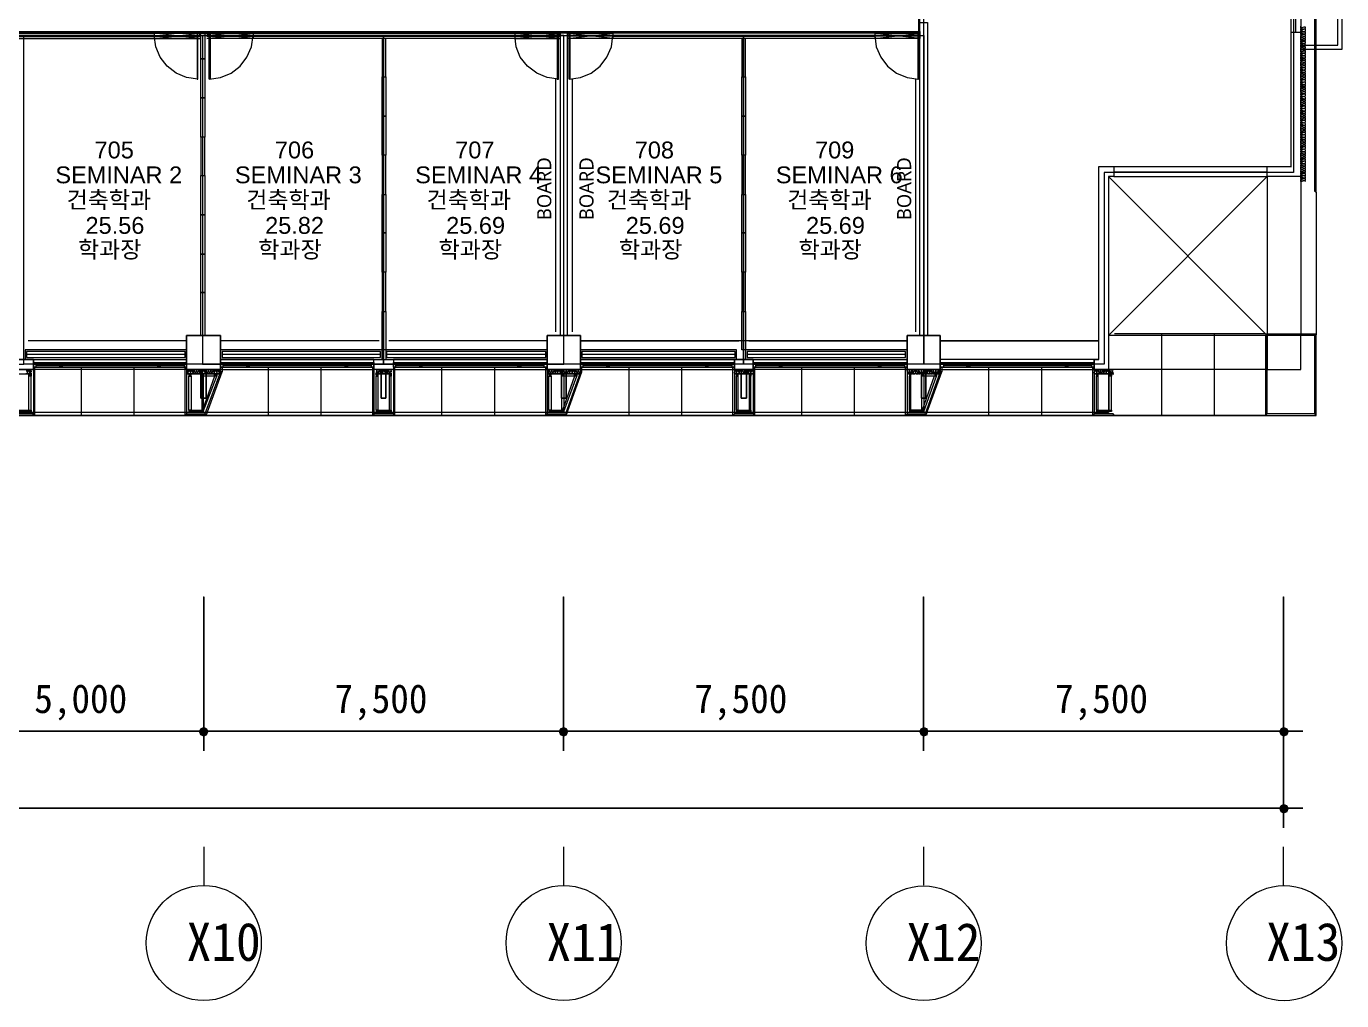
# Model space of a CAD drawing. Header units: millimetres. Extents: x -4033 to 126988, y -1911 to 106718.
# Drawn here: x 82998 to 110398, y 7214 to 27520 of the extents above; entities that cross this region are included whole.
import ezdxf

# ---------------------------------------------------------------- set-up
doc = ezdxf.new("R2010")
doc.units = ezdxf.units.MM
for name, color, linetype in [('PDF_문자', 7, 'Continuous'), ('PDF_솔리드 채우기', 7, 'Continuous'), ('PDF_형상', 7, 'Continuous')]:
    doc.layers.add(name, color=color, linetype=linetype)
doc.styles.add('PDF 돋움체', font='DotumChe.ttf')
doc.styles.add('PDF 맑은 고딕', font='malgun.ttf')
doc.styles.add('PDF 맑은고딕Semilight', font='arial.ttf')

msp = doc.modelspace()

# ---------------------------------------------------------------- linework, layer by layer
at = {"layer": 'PDF_솔리드 채우기', "transparency": 33554559}
for points in [[(86620, 12888), (86589, 12826), (86699, 12826)], [(86620, 12888), (86589, 12826), (86699, 12826)], [(86699, 12920), (86620, 12888), (86699, 12826)], [(86699, 12920), (86620, 12888), (86699, 12826)], [(86761, 12888), (86699, 12920), (86699, 12826)], [(86761, 12888), (86699, 12920), (86699, 12826)], [(86793, 12826), (86761, 12888), (86699, 12826)], [(86793, 12826), (86761, 12888), (86699, 12826)], [(94116, 12888), (94085, 12826), (94195, 12826)], [(94116, 12888), (94085, 12826), (94195, 12826)], [(94195, 12920), (94116, 12888), (94195, 12826)], [(94195, 12920), (94116, 12888), (94195, 12826)], [(94258, 12888), (94195, 12920), (94195, 12826)], [(94258, 12888), (94195, 12920), (94195, 12826)], [(94289, 12826), (94258, 12888), (94195, 12826)], [(94289, 12826), (94258, 12888), (94195, 12826)], [(101628, 12888), (101597, 12826), (101691, 12826)], [(101628, 12888), (101597, 12826), (101691, 12826)], [(101691, 12920), (101628, 12888), (101691, 12826)], [(101691, 12920), (101628, 12888), (101691, 12826)], [(101770, 12888), (101691, 12920), (101691, 12826)], [(101770, 12888), (101691, 12920), (101691, 12826)], [(101786, 12826), (101770, 12888), (101691, 12826)], [(101786, 12826), (101770, 12888), (101691, 12826)], [(109125, 12888), (109093, 12826), (109188, 12826)], [(109188, 12920), (109125, 12888), (109188, 12826)], [(109266, 12888), (109188, 12920), (109188, 12826)], [(109298, 12826), (109266, 12888), (109188, 12826)], [(86589, 12826), (86620, 12747), (86699, 12826)], [(86589, 12826), (86620, 12747), (86699, 12826)], [(86620, 12747), (86699, 12716), (86699, 12826)], [(86620, 12747), (86699, 12716), (86699, 12826)], [(86699, 12716), (86761, 12747), (86699, 12826)], [(86761, 12747), (86793, 12826), (86699, 12826)], [(86699, 12716), (86761, 12747), (86699, 12826)], [(86761, 12747), (86793, 12826), (86699, 12826)], [(94085, 12826), (94116, 12747), (94195, 12826)], [(94085, 12826), (94116, 12747), (94195, 12826)], [(94116, 12747), (94195, 12716), (94195, 12826)], [(94116, 12747), (94195, 12716), (94195, 12826)], [(94195, 12716), (94258, 12747), (94195, 12826)], [(94258, 12747), (94289, 12826), (94195, 12826)], [(94195, 12716), (94258, 12747), (94195, 12826)], [(94258, 12747), (94289, 12826), (94195, 12826)], [(101597, 12826), (101628, 12747), (101691, 12826)], [(101597, 12826), (101628, 12747), (101691, 12826)], [(101628, 12747), (101691, 12716), (101691, 12826)], [(101628, 12747), (101691, 12716), (101691, 12826)], [(101691, 12716), (101770, 12747), (101691, 12826)], [(101770, 12747), (101786, 12826), (101691, 12826)], [(101691, 12716), (101770, 12747), (101691, 12826)], [(101770, 12747), (101786, 12826), (101691, 12826)], [(109093, 12826), (109125, 12747), (109188, 12826)], [(109125, 12747), (109188, 12716), (109188, 12826)], [(109188, 12716), (109266, 12747), (109188, 12826)], [(109266, 12747), (109298, 12826), (109188, 12826)], [(109125, 11285), (109093, 11223), (109188, 11223)], [(109188, 11317), (109125, 11285), (109188, 11223)], [(109266, 11285), (109188, 11317), (109188, 11223)], [(109298, 11223), (109266, 11285), (109188, 11223)], [(109093, 11223), (109125, 11144), (109188, 11223)], [(109125, 11144), (109188, 11113), (109188, 11223)], [(109188, 11113), (109266, 11144), (109188, 11223)], [(109266, 11144), (109298, 11223), (109188, 11223)]]:
    msp.add_solid(points, dxfattribs=at)
at = {"layer": 'PDF_형상', "lineweight": 5}
for points in [[(82943, 38976), (86384, 38976), (90439, 38976), (94195, 38976), (97935, 38976), (101691, 38976), (105447, 38976), (109392, 38976), (109392, 29594), (109392, 24471), (105447, 24471), (105447, 20479), (101691, 20479), (97935, 20479), (94195, 20479), (90439, 20479), (86699, 20479), (82943, 20479)], [(82943, 27331), (86699, 27331), (90439, 27331), (94195, 27331), (97935, 27331), (101691, 27331), (101691, 29704), (97935, 29704), (94195, 29704), (90439, 29704), (86384, 29704), (84137, 29704), (84137, 30883), (82943, 30883)], [(109549, 30317), (110398, 30317), (110398, 27033), (109549, 27033)], [(109549, 27127), (110319, 27127), (110319, 30239), (109549, 30239)], [(101581, 29594), (101581, 27410), (101613, 27410), (101613, 29594), (84058, 29594), (84058, 29626), (101613, 29626)], [(109345, 27394), (109345, 28730), (109439, 28730), (109439, 27394)], [(109345, 24581), (109345, 27818), (109549, 27818), (109549, 24392), (109549, 21076), (108842, 21076), (108842, 20369), (105542, 20369), (105542, 19473), (105243, 19473), (22830, 19473), (22846, 19473)], [(81245, 27410), (81245, 27378), (67117, 27378), (67117, 27410), (81214, 27410), (81214, 27473), (82770, 27473), (82770, 27410), (101613, 27410), (101613, 27378), (82738, 27378), (82738, 27410)], [(101613, 21076), (101613, 27598), (101770, 27598), (101770, 21076)], [(109643, 24282), (109643, 24298), (109612, 24298), (109565, 24282), (109549, 24282), (109549, 24298), (109549, 24314), (109549, 24329), (109565, 24329), (109612, 24314), (109643, 24314), (109643, 24329), (109643, 24345), (109612, 24345), (109565, 24345), (109549, 24345), (109549, 24361), (109549, 24377), (109565, 24377), (109612, 24361), (109643, 24361), (109643, 24377), (109643, 24392), (109612, 24408), (109565, 24392), (109549, 24392), (109549, 24408), (109549, 24424), (109565, 24424), (109612, 24408), (109643, 24408), (109643, 24439), (109643, 24455), (109612, 24455), (109565, 24439), (109549, 24439), (109549, 24455), (109549, 24471), (109565, 24471), (109612, 24471), (109643, 24471), (109643, 24487), (109643, 24502), (109612, 24502), (109565, 24487), (109549, 24487), (109549, 24502), (109549, 24518), (109565, 24534), (109549, 24534), (109549, 24549), (109549, 24565), (109549, 24581), (109565, 24581), (109549, 24597), (109549, 24612), (109549, 24628), (109565, 24628), (109612, 24612), (109643, 24612), (109643, 24628), (109643, 24644), (109612, 24644), (109565, 24644), (109549, 24644), (109549, 24659), (109549, 24675), (109565, 24675), (109612, 24659), (109643, 24659), (109643, 24675), (109643, 24707), (109612, 24707), (109565, 24691), (109549, 24691), (109549, 24707), (109549, 24722), (109565, 24722), (109612, 24707), (109643, 24722), (109643, 24738), (109643, 24754), (109612, 24754), (109565, 24738), (109549, 24738), (109549, 24754), (109549, 24769), (109565, 24769), (109612, 24769), (109643, 24769), (109643, 24785), (109643, 24801), (109612, 24801), (109565, 24785), (109549, 24785), (109549, 24801), (109549, 24817), (109549, 24832), (109565, 24832), (109549, 24832), (109549, 24848), (109549, 24864), (109549, 24879), (109565, 24879), (109612, 24864), (109643, 24864), (109643, 24879), (109643, 24895), (109612, 24895), (109565, 24895), (109549, 24895), (109549, 24911), (109549, 24927), (109565, 24927), (109612, 24911), (109643, 24911), (109643, 24927), (109643, 24942), (109612, 24958), (109565, 24942), (109549, 24942), (109549, 24958), (109549, 24974), (109565, 24974), (109612, 24958), (109643, 24974), (109643, 24989), (109643, 25005), (109612, 25005), (109565, 24989), (109549, 24989), (109549, 25005), (109549, 25021), (109565, 25021), (109612, 25021), (109643, 25021), (109643, 25037), (109643, 25052), (109612, 25052), (109565, 25037), (109549, 25037), (109549, 25052), (109549, 25068), (109565, 25084), (109549, 25084), (109549, 25100), (109549, 25115), (109549, 25131), (109565, 25131), (109612, 25115), (109643, 25115), (109643, 25131), (109643, 25147), (109612, 25147), (109565, 25147), (109549, 25147), (109549, 25162), (109549, 25178), (109565, 25178), (109612, 25162), (109643, 25162), (109643, 25178), (109643, 25194), (109612, 25194), (109565, 25194), (109549, 25194), (109549, 25210), (109549, 25225), (109565, 25225), (109612, 25210), (109643, 25210), (109643, 25225), (109643, 25257), (109612, 25257), (109565, 25241), (109549, 25241), (109549, 25257), (109549, 25272), (109565, 25272), (109612, 25257), (109643, 25272), (109643, 25288), (109643, 25304), (109612, 25304), (109565, 25288), (109549, 25288), (109549, 25304), (109549, 25320), (109565, 25320), (109612, 25320), (109643, 25320), (109643, 25335), (109643, 25351), (109612, 25351), (109565, 25335), (109549, 25335), (109549, 25351), (109549, 25367), (109549, 25382), (109565, 25382), (109549, 25382), (109549, 25398), (109549, 25414), (109549, 25430), (109565, 25430), (109612, 25414), (109643, 25414), (109643, 25430), (109643, 25445), (109612, 25445), (109565, 25445), (109549, 25445), (109549, 25461), (109549, 25477), (109565, 25477), (109612, 25461), (109643, 25461), (109643, 25477), (109643, 25492), (109612, 25508), (109565, 25492), (109549, 25492), (109549, 25508), (109549, 25524), (109565, 25524), (109612, 25508), (109643, 25524), (109643, 25540), (109643, 25555), (109612, 25555), (109565, 25540), (109549, 25540), (109549, 25555), (109549, 25571), (109565, 25571), (109612, 25571), (109643, 25571), (109643, 25587), (109643, 25602), (109612, 25602), (109565, 25587), (109549, 25587), (109549, 25602), (109549, 25618), (109565, 25634), (109549, 25634), (109549, 25650), (109549, 25665), (109549, 25681), (109565, 25681), (109612, 25665), (109643, 25665), (109643, 25681), (109643, 25697), (109612, 25697), (109565, 25697), (109549, 25697), (109549, 25712), (109549, 25728), (109565, 25728), (109612, 25712), (109643, 25712), (109643, 25728), (109643, 25744), (109612, 25744), (109565, 25744), (109549, 25744), (109549, 25760), (109549, 25775), (109565, 25775), (109612, 25760), (109643, 25760), (109643, 25775), (109643, 25807), (109612, 25807), (109565, 25791), (109549, 25791), (109549, 25807), (109549, 25822), (109565, 25822), (109612, 25807), (109643, 25822), (109643, 25838), (109643, 25854), (109612, 25854), (109565, 25838), (109549, 25838), (109549, 25854), (109549, 25870), (109565, 25870), (109612, 25870), (109643, 25870), (109643, 25885), (109643, 25901), (109612, 25901), (109565, 25885), (109549, 25885), (109549, 25901), (109549, 25917), (109549, 25932), (109565, 25932), (109549, 25932), (109549, 25948), (109549, 25964), (109549, 25980), (109565, 25980), (109612, 25964), (109643, 25964), (109643, 25980), (109643, 25995), (109612, 25995), (109565, 25995), (109549, 25995), (109549, 26011), (109549, 26027), (109565, 26027), (109612, 26011), (109643, 26011), (109643, 26027), (109643, 26042), (109612, 26058), (109565, 26042), (109549, 26042), (109549, 26058), (109549, 26074), (109565, 26074), (109612, 26058), (109643, 26074), (109643, 26090), (109643, 26105), (109612, 26105), (109565, 26090), (109549, 26090), (109549, 26105), (109549, 26121), (109565, 26121), (109612, 26121), (109643, 26121), (109643, 26137), (109643, 26152), (109612, 26152), (109565, 26137), (109549, 26137), (109549, 26152), (109549, 26168), (109549, 26184), (109565, 26184), (109549, 26184), (109549, 26200), (109549, 26215), (109549, 26231), (109565, 26231), (109612, 26215), (109643, 26215), (109643, 26231), (109643, 26247), (109612, 26247), (109565, 26247), (109549, 26247), (109549, 26262), (109549, 26278), (109565, 26278), (109612, 26262), (109643, 26262), (109643, 26278), (109643, 26294), (109612, 26294), (109565, 26294), (109549, 26294), (109549, 26310), (109549, 26325), (109565, 26325), (109612, 26310), (109643, 26310), (109643, 26325), (109643, 26357), (109612, 26357), (109565, 26341), (109549, 26341), (109549, 26357), (109549, 26372), (109565, 26372), (109612, 26357), (109643, 26372), (109643, 26388), (109643, 26404), (109612, 26404), (109565, 26388), (109549, 26388), (109549, 26404), (109549, 26420), (109565, 26420), (109612, 26420), (109643, 26420), (109643, 26435), (109643, 26451), (109612, 26451), (109565, 26435), (109549, 26435), (109549, 26451), (109549, 26467), (109549, 26482), (109565, 26482), (109549, 26482), (109549, 26498), (109549, 26514), (109549, 26530), (109565, 26530), (109612, 26514), (109643, 26514), (109643, 26530), (109643, 26545), (109612, 26545), (109565, 26545), (109549, 26545), (109549, 26561), (109549, 26577), (109565, 26577), (109612, 26561), (109643, 26561), (109643, 26577), (109643, 26592), (109612, 26608), (109565, 26592), (109549, 26592), (109549, 26608), (109549, 26624), (109565, 26624), (109612, 26608), (109643, 26624), (109643, 26640), (109643, 26655), (109612, 26655), (109565, 26640), (109549, 26640), (109549, 26655), (109549, 26671), (109565, 26671), (109612, 26671), (109643, 26671), (109643, 26687), (109643, 26702), (109612, 26702), (109565, 26687), (109549, 26687), (109549, 26702), (109549, 26718), (109549, 26734), (109565, 26734), (109549, 26734), (109549, 26750), (109549, 26765), (109549, 26781), (109565, 26781), (109612, 26765), (109643, 26765), (109643, 26781), (109643, 26797), (109612, 26797), (109565, 26797), (109549, 26797), (109549, 26813), (109549, 26828), (109565, 26828), (109612, 26813), (109643, 26813), (109643, 26828), (109643, 26844), (109612, 26844), (109565, 26844), (109549, 26844), (109549, 26860), (109549, 26875), (109565, 26875), (109612, 26860), (109643, 26860), (109643, 26875), (109643, 26907), (109612, 26907), (109565, 26891), (109549, 26891), (109549, 26907), (109549, 26923), (109565, 26923), (109612, 26907), (109643, 26923), (109643, 26938), (109643, 26954), (109612, 26954), (109565, 26938), (109549, 26938), (109549, 26954), (109549, 26970), (109565, 26970), (109612, 26970), (109643, 26970), (109643, 26985), (109643, 27001), (109612, 27001), (109565, 26985), (109549, 26985), (109549, 27001), (109549, 27017), (109549, 27033), (109565, 27033), (109549, 27033), (109549, 27048), (109549, 27064), (109549, 27080), (109565, 27080), (109612, 27064), (109643, 27064), (109643, 27080), (109643, 27095), (109612, 27095), (109565, 27095), (109549, 27095), (109549, 27111), (109549, 27127), (109565, 27127), (109612, 27111), (109643, 27111), (109643, 27127), (109643, 27143), (109612, 27158), (109565, 27143), (109549, 27143), (109549, 27158), (109549, 27174), (109565, 27174), (109612, 27158), (109643, 27174), (109643, 27190), (109643, 27205), (109612, 27205), (109565, 27190), (109549, 27190), (109549, 27205), (109549, 27221), (109565, 27221), (109612, 27221), (109643, 27221), (109643, 27237), (109643, 27253), (109612, 27253), (109565, 27237), (109549, 27237), (109549, 27253), (109549, 27268), (109549, 27284), (109565, 27284), (109549, 27284), (109549, 27300), (109549, 27315), (109549, 27331), (109565, 27331), (109612, 27315), (109643, 27315), (109643, 27331), (109643, 27347), (109612, 27347), (109565, 27347), (109549, 27347), (109549, 27363), (109549, 27378), (109565, 27378), (109612, 27363), (109643, 27363), (109643, 27378), (109643, 27394), (109612, 27394), (109565, 27394), (109549, 27394), (109549, 27410), (109549, 27425), (109565, 27425), (109612, 27410), (109643, 27410), (109643, 27425), (109643, 27457), (109612, 27457), (109565, 27441), (109549, 27441), (109549, 27457), (109549, 27473), (109565, 27473), (109612, 27457), (109643, 27473), (109643, 27488), (109643, 27504), (109612, 27504), (109565, 27488), (109549, 27488), (109549, 27504), (109549, 27520)], [(85661, 27331), (82738, 27331)], [(82738, 27315), (85661, 27315), (86620, 27315)], [(82770, 27378), (86620, 27378), (86761, 27378), (94022, 27378)], [(86573, 26420), (86337, 26451), (86117, 26545), (85929, 26687), (85787, 26875), (85693, 27095), (85661, 27331), (86620, 27331), (86604, 27363), (86573, 27378)], [(86809, 27378), (86777, 27363), (86761, 27331)], [(86809, 26420), (87044, 26451), (87264, 26545), (87453, 26687), (87594, 26875), (87689, 27095), (87720, 27331), (86761, 27331), (86761, 27315), (87720, 27315)], [(94116, 27268), (86761, 27268)], [(94085, 26420), (93849, 26451), (93629, 26545), (93441, 26687), (93283, 26875), (93205, 27095), (93173, 27331), (94116, 27331), (94101, 27363), (94085, 27378)], [(93173, 27315), (94116, 27315)], [(94274, 21076), (94274, 27378), (94116, 27378), (94116, 21076)], [(97762, 27378), (94274, 27378)], [(94305, 26420), (94541, 26451), (94761, 26545), (94949, 26687), (95091, 26875), (95185, 27095), (95216, 27331), (94274, 27331), (94274, 27363), (94305, 27378)], [(95216, 27315), (94274, 27315)], [(101613, 27268), (94274, 27268)], [(101613, 27378), (98014, 27378)], [(100670, 27378), (100670, 27268)], [(101581, 27378), (101613, 27363), (101613, 27331), (100670, 27331), (100701, 27095), (100796, 26875), (100937, 26687), (101126, 26545), (101346, 26451), (101581, 26420)], [(101613, 27315), (100670, 27315)], [(94022, 26420), (94022, 21155)], [(94368, 26420), (94368, 21155)], [(101518, 26420), (101518, 21155)], [(105337, 20573), (105243, 20573), (102037, 20573), (102037, 20369), (105243, 20369), (105243, 20573), (105337, 20573), (105337, 24597), (105652, 24597), (105652, 24392), (105542, 24392), (108842, 21076)], [(105542, 24392), (105542, 20369), (105243, 20369), (105542, 20369), (105526, 20369), (105526, 20338), (105542, 20306), (105542, 20291), (105526, 20275), (105510, 20275), (105495, 20291), (105495, 20306), (105510, 20338), (105510, 20369), (105495, 20369), (105479, 20369), (105479, 20338), (105495, 20306), (105495, 20291), (105479, 20275), (105463, 20275), (105447, 20291), (105447, 20306), (105463, 20338), (105463, 20369), (105447, 20369), (105432, 20369), (105432, 20338), (105432, 20306), (105432, 20291), (105432, 20275), (105416, 20275), (105400, 20291), (105400, 20306), (105416, 20338), (105416, 20369), (105400, 20369), (105385, 20369), (105369, 20338), (105353, 20369), (105337, 20369), (105322, 20369), (105322, 20338), (105337, 20306), (105337, 20291), (105322, 20275), (105306, 20275), (105306, 20291), (105306, 20306), (105306, 20338), (105306, 20369), (105290, 20369), (105275, 20369), (105275, 20338), (105290, 20306), (105290, 20291), (105275, 20275), (105259, 20275), (105243, 20291), (105243, 20306), (105259, 20338), (105259, 20369), (105243, 20369), (105243, 20573), (105243, 20369), (105542, 20369), (105557, 20369), (105557, 20338), (105557, 20306), (105557, 20291), (105557, 20275), (105573, 20275), (105589, 20291), (105589, 20306), (105573, 20338), (105573, 20369), (105589, 20369), (105605, 20369), (105620, 20338), (105620, 20369), (105652, 20369)], [(105652, 24392), (108842, 24392), (108842, 21076), (105542, 21076), (108842, 24392)], [(105652, 24597), (108842, 24597)], [(105652, 24487), (108842, 24487)], [(109863, 24062), (109863, 21092)], [(108811, 21108), (105667, 21108)], [(106642, 21108), (106642, 19410)], [(107742, 21108), (107742, 19410)], [(86337, 20966), (83037, 20966)], [(90345, 20966), (87044, 20966)], [(93849, 20966), (90549, 20966)], [(98045, 20966), (101346, 20966), (94541, 20966), (97841, 20966)], [(108842, 20369), (109549, 20369), (109549, 21076)], [(86306, 20683), (83005, 20683)], [(90376, 20683), (87076, 20683)], [(90266, 20573), (90659, 20573)], [(93818, 20683), (90502, 20683)], [(97762, 20683), (94572, 20683)], [(101314, 20683), (98014, 20683)], [(82770, 20275), (83115, 20275), (83100, 20275), (83084, 20275), (83084, 20291), (83084, 20306), (83084, 20338), (83084, 20369), (83068, 20369), (83053, 20369), (83053, 20338), (83068, 20306), (83068, 20291), (83053, 20275), (83037, 20275), (83021, 20291), (83021, 20306), (83037, 20338), (83037, 20369), (83021, 20369), (83005, 20369), (83005, 20338), (83021, 20306), (83021, 20291), (83005, 20275), (82990, 20275)], [(83115, 20306), (83100, 20338), (83100, 20369), (83115, 20369)], [(83147, 20511), (86337, 20511)], [(83147, 20479), (86337, 20479)], [(83147, 20416), (86337, 20416)], [(83194, 20495), (86290, 20495)], [(83194, 20448), (86290, 20448)], [(84137, 20416), (84137, 19410)], [(85237, 20416), (85237, 19410)], [(87044, 20511), (90235, 20511)], [(87044, 20479), (90235, 20479)], [(87044, 20416), (90235, 20416)], [(87076, 20322), (87044, 20322)], [(87091, 20495), (90187, 20495)], [(87091, 20448), (90187, 20448)], [(88034, 20416), (88034, 19410)], [(89135, 20416), (89135, 19410)], [(90266, 20275), (90612, 20275), (90596, 20275), (90580, 20275), (90580, 20291), (90580, 20306), (90596, 20338), (90596, 20369), (90565, 20369), (90549, 20369), (90549, 20338), (90565, 20306), (90565, 20291), (90549, 20275), (90533, 20275), (90533, 20291), (90533, 20306), (90533, 20338), (90533, 20369), (90517, 20369), (90502, 20369), (90502, 20338), (90517, 20306), (90517, 20291), (90502, 20275), (90486, 20275), (90486, 20291), (90486, 20306), (90486, 20338), (90486, 20369), (90470, 20369), (90455, 20369), (90455, 20338), (90470, 20306), (90470, 20291), (90455, 20275), (90439, 20275), (90423, 20291), (90423, 20306), (90439, 20338), (90439, 20369), (90423, 20369), (90407, 20369), (90407, 20338), (90423, 20306), (90407, 20291), (90407, 20275), (90392, 20275), (90376, 20291), (90376, 20306), (90392, 20338), (90392, 20369), (90376, 20369), (90360, 20369), (90360, 20338), (90360, 20306), (90360, 20291), (90360, 20275), (90345, 20275), (90329, 20291), (90329, 20306), (90345, 20338), (90345, 20369), (90329, 20369), (90313, 20369), (90297, 20338), (90282, 20369), (90266, 20369)], [(90612, 20306), (90596, 20338), (90612, 20369), (90628, 20369)], [(90643, 20511), (93849, 20511)], [(90643, 20479), (93849, 20479)], [(90643, 20416), (93849, 20416)], [(90690, 20495), (93786, 20495)], [(90690, 20448), (93786, 20448)], [(91649, 20416), (91649, 19410)], [(92749, 20416), (92749, 19410)], [(94541, 20511), (97747, 20511)], [(94541, 20479), (97747, 20479)], [(94541, 20416), (97747, 20416)], [(94572, 20322), (94572, 20416), (94541, 20416), (94541, 20322)], [(94588, 20495), (97700, 20495)], [(94588, 20448), (97700, 20448)], [(95547, 20416), (95547, 19410)], [(96647, 20416), (96647, 19410)], [(98140, 20369), (98124, 20369), (98124, 20338), (98140, 20306), (98140, 20291), (98124, 20275), (98108, 20275), (98092, 20291), (98092, 20306), (98108, 20338), (98108, 20369), (98092, 20369), (98077, 20369), (98077, 20338), (98092, 20306), (98092, 20291), (98077, 20275), (98061, 20275), (98045, 20291), (98045, 20306), (98061, 20338), (98061, 20369), (98045, 20369), (98030, 20369), (98030, 20338), (98030, 20306), (98030, 20291), (98030, 20275), (98014, 20275), (97998, 20291), (97998, 20306), (98014, 20338), (98014, 20369), (97998, 20369), (97982, 20369), (97967, 20338), (97967, 20369), (97935, 20369), (97920, 20369), (97920, 20338), (97935, 20306), (97935, 20291), (97920, 20275), (97904, 20275), (97904, 20291), (97904, 20306), (97904, 20338), (97904, 20369), (97888, 20369), (97872, 20369), (97872, 20338), (97888, 20306), (97888, 20291), (97872, 20275), (97857, 20275), (97857, 20291), (97857, 20306), (97857, 20338), (97857, 20369), (97841, 20369), (97825, 20369), (97825, 20338), (97841, 20306), (97841, 20291), (97825, 20275), (97810, 20275), (97794, 20291), (97794, 20306), (97810, 20338), (97810, 20369), (97794, 20369), (97778, 20369), (97778, 20338), (97794, 20306), (97794, 20291), (97778, 20275), (97762, 20275), (97747, 20291), (97747, 20306), (97762, 20338), (97762, 20369), (97747, 20369)], [(98140, 20511), (101346, 20511)], [(98140, 20479), (101346, 20479)], [(98140, 20416), (101346, 20416)], [(98187, 20495), (101298, 20495)], [(98187, 20448), (101298, 20448)], [(99145, 20416), (99145, 19410)], [(100245, 20416), (100245, 19410)], [(101943, 20275), (101691, 20275), (101707, 20275), (101707, 20306), (101707, 20338), (101707, 20353), (101707, 20369), (101723, 20369), (101738, 20353), (101738, 20338), (101723, 20306), (101723, 20275), (101738, 20275), (101754, 20275), (101770, 20306), (101770, 20275), (101786, 20275), (101817, 20275), (101817, 20306), (101833, 20275), (101848, 20275), (101864, 20275), (101864, 20306), (101848, 20338), (101848, 20353), (101864, 20369), (101880, 20369), (101880, 20353), (101880, 20338), (101880, 20306), (101880, 20275), (101896, 20275), (101911, 20275), (101911, 20306), (101896, 20338), (101896, 20353), (101911, 20369), (101927, 20369), (101943, 20353), (101943, 20338), (101927, 20306), (101927, 20275), (101943, 20275), (101959, 20275), (101959, 20306), (101943, 20338), (101943, 20353), (101959, 20369), (101974, 20369), (101990, 20353), (101990, 20338), (101974, 20306), (101974, 20275), (101990, 20275), (102006, 20275), (102006, 20306), (102006, 20338), (102006, 20353), (102006, 20369), (102021, 20369), (102037, 20353), (102037, 20338), (102021, 20306), (102021, 20275), (101346, 20275), (101361, 20275), (101361, 20306), (101346, 20338), (101346, 20353), (101361, 20369), (101377, 20369), (101393, 20353), (101393, 20338), (101377, 20306), (101377, 20275), (101393, 20275), (101408, 20275), (101408, 20306), (101393, 20338), (101393, 20353), (101408, 20369), (101424, 20369), (101440, 20353), (101440, 20338), (101424, 20306), (101424, 20275), (101440, 20275), (101456, 20275), (101456, 20306), (101456, 20338), (101456, 20353), (101456, 20369), (101471, 20369), (101487, 20353), (101487, 20338), (101471, 20306), (101471, 20275), (101487, 20275), (101503, 20275), (101518, 20306), (101534, 20275), (101550, 20275), (101566, 20275), (101566, 20306), (101550, 20338), (101550, 20353), (101566, 20369), (101581, 20369), (101581, 20353), (101581, 20338), (101581, 20306), (101581, 20275), (101597, 20275), (101613, 20275), (101613, 20306), (101597, 20338), (101597, 20353), (101613, 20369), (101628, 20369), (101644, 20353), (101644, 20338), (101628, 20306), (101628, 20275), (101644, 20275), (101644, 19520)], [(101943, 20228), (101691, 20228), (101644, 20275), (101660, 20275), (101660, 20306), (101644, 20338), (101644, 20353), (101660, 20369), (101676, 20369), (101691, 20353), (101691, 20338), (101676, 20306), (101676, 20275), (101691, 20275), (101691, 19520), (101691, 19489), (101959, 20228), (101927, 20275)], [(102037, 20511), (105243, 20511)], [(102037, 20479), (105243, 20479)], [(102037, 20416), (105243, 20416)], [(102069, 20322), (102037, 20322)], [(102100, 20495), (105196, 20495)], [(102100, 20448), (105196, 20448)], [(103043, 20416), (103043, 19410)], [(104143, 20416), (104143, 19410)], [(82785, 19489), (82833, 19520), (83053, 19520), (83053, 20228)], [(83100, 19520), (83100, 20228), (83053, 20275)], [(86384, 19520), (86384, 20228), (86431, 20275)], [(86431, 20228), (86431, 19520), (86651, 19520), (86683, 19489), (86966, 20228), (86919, 20275)], [(86934, 20228), (86683, 20228), (86651, 20275), (86651, 19520)], [(86919, 20228), (86667, 19520)], [(86934, 20275), (86683, 20275), (86683, 19520)], [(90282, 19520), (90282, 20228), (90329, 20275)], [(90282, 19489), (90329, 19520), (90329, 20228)], [(90329, 19520), (90565, 19520), (90565, 20228)], [(90596, 19520), (90596, 20228), (90565, 20275)], [(93881, 19520), (93881, 20228), (93928, 20275)], [(93928, 20228), (93928, 19520), (94148, 19520), (94195, 19489), (94462, 20228), (94415, 20275)], [(94431, 20228), (94195, 20228), (94148, 20275), (94148, 19520)], [(94415, 20228), (94164, 19520)], [(94431, 20275), (94195, 20275), (94195, 19520)], [(97747, 20275), (98140, 20275)], [(97794, 19520), (97794, 20228), (97825, 20275)], [(97794, 19489), (97825, 19520), (98061, 19520), (98061, 20228)], [(97825, 19520), (97825, 20228)], [(98092, 19520), (98092, 20228), (98061, 20275)], [(101393, 19520), (101393, 20228), (101424, 20275)], [(101691, 19520), (101644, 19520), (101644, 19489), (101691, 19489), (101644, 19520), (101424, 19520), (101424, 20228)], [(101911, 20228), (101660, 19520)], [(105243, 20275), (105652, 20275)], [(105290, 19520), (105290, 20228), (105322, 20275)], [(105290, 19489), (105322, 19520), (105322, 20228)], [(105322, 19520), (105557, 19520), (105557, 20228)], [(105605, 19520), (105605, 20228), (105557, 20275)], [(82833, 19489), (83053, 19489)], [(83100, 19489), (83053, 19520)], [(86384, 19489), (86431, 19520)], [(86651, 19489), (86431, 19489)], [(90329, 19489), (90565, 19489)], [(90596, 19489), (90565, 19520)], [(93881, 19489), (93928, 19520)], [(94148, 19489), (93928, 19489)], [(97825, 19489), (98061, 19489)], [(98092, 19489), (98061, 19520)], [(101393, 19489), (101424, 19520)], [(101644, 19489), (101424, 19489)], [(105322, 19489), (105557, 19489)], [(105605, 19489), (105557, 19520)], [(86699, 9620), (86699, 10421)], [(94195, 9620), (94195, 10421)], [(101691, 9620), (101691, 10421)], [(109188, 9620), (109188, 10421)]]:
    msp.add_lwpolyline(points, dxfattribs=at)
for points in [[(101691, 38976), (109392, 38976), (109392, 24471), (105447, 24471), (105447, 20479), (101691, 20479), (101691, 27331), (101691, 29704)], [(109863, 24062), (109863, 27850), (109832, 27818), (109832, 24094)], [(90439, 27331), (86667, 27331), (86667, 20479), (82943, 20479), (82943, 27331), (79186, 27331), (79186, 20479), (82943, 20479), (82943, 27331), (86667, 27331), (86667, 20479), (90439, 20479)], [(82738, 27268), (86620, 27268)], [(86620, 27378), (85661, 27378), (85661, 27268), (86620, 27268), (85661, 27378), (85661, 27268)], [(86557, 27378), (86557, 26420), (86573, 26420), (86573, 27378)], [(86573, 27331), (86557, 27331), (86557, 27315), (86573, 27315)], [(86714, 27378), (86714, 26844), (86636, 26844), (86636, 27378)], [(86761, 27378), (87720, 27378), (87720, 27268), (86761, 27268), (87720, 27378), (87720, 27268)], [(86824, 27378), (86824, 26420), (86809, 26420), (86809, 27378)], [(86824, 27331), (86809, 27331), (86809, 27315), (86824, 27315)], [(93173, 27331), (87720, 27331), (87720, 27315), (93173, 27315)], [(90486, 27268), (90407, 27268), (90407, 26467), (90486, 26467), (90486, 25650), (90407, 25650), (90407, 26467), (90486, 26467)], [(90439, 27331), (90439, 20479), (94195, 20479), (94195, 27331)], [(94116, 27378), (93173, 27378), (93173, 27268), (94116, 27268), (93173, 27378), (93173, 27268)], [(94054, 27378), (94054, 26420), (94085, 26420), (94085, 27378)], [(94069, 27331), (94054, 27331), (94069, 27315)], [(97935, 20479), (94195, 20479), (94195, 27331), (97935, 27331)], [(94274, 27378), (95216, 27378), (95216, 27268), (94274, 27268), (95216, 27378), (95216, 27268)], [(94321, 27378), (94321, 26420), (94305, 26420), (94305, 27378)], [(94321, 27331), (94305, 27331), (94305, 27315), (94321, 27315)], [(100670, 27331), (95216, 27331), (95216, 27315), (100670, 27315)], [(97982, 27268), (97904, 27268), (97904, 26467), (97982, 26467), (97982, 25650), (97904, 25650), (97904, 26467), (97982, 26467)], [(101691, 27331), (101691, 20479), (97935, 20479), (97935, 27331)], [(100670, 27378), (101613, 27378), (101613, 27268), (100670, 27268), (101613, 27378), (101613, 27268)], [(101566, 27378), (101566, 26420), (101581, 26420), (101581, 27378)], [(101581, 27331), (101566, 27331), (101566, 27315), (101581, 27315)], [(108842, 24392), (108842, 24597), (109345, 24597), (109345, 27394), (109549, 27394), (109549, 24392)], [(109565, 27284), (109612, 27268), (109643, 27268), (109643, 27284), (109643, 27300), (109612, 27300)], [(109565, 27033), (109612, 27017), (109643, 27017), (109643, 27033), (109643, 27048), (109612, 27048)], [(86714, 26844), (86714, 26027), (86636, 26027), (86636, 26844)], [(86714, 26844), (86714, 26027), (86636, 26027), (86636, 26844)], [(109565, 26734), (109612, 26718), (109643, 26718), (109643, 26734), (109643, 26750), (109612, 26750)], [(90486, 26467), (90486, 25650), (90407, 25650), (90407, 26467)], [(97982, 26467), (97982, 25650), (97904, 25650), (97904, 26467)], [(109565, 26482), (109612, 26467), (109643, 26467), (109643, 26482), (109643, 26498), (109612, 26498)], [(109565, 26184), (109612, 26168), (109643, 26168), (109643, 26184), (109643, 26200), (109612, 26200)], [(86714, 26027), (86714, 25210), (86636, 25210), (86636, 26027)], [(109565, 25932), (109612, 25917), (109643, 25917), (109643, 25932), (109643, 25948), (109612, 25948)], [(90486, 25650), (90486, 24832), (90407, 24832), (90407, 25650)], [(97982, 25650), (97982, 24832), (97904, 24832), (97904, 25650)], [(109565, 25634), (109612, 25618), (109643, 25618), (109643, 25634), (109643, 25650), (109612, 25650)], [(86714, 25210), (86636, 25210), (86636, 24408), (86714, 24408), (86714, 23591), (86636, 23591), (86636, 24408), (86714, 24408)], [(109565, 25382), (109612, 25367), (109643, 25367), (109643, 25382), (109643, 25398), (109612, 25398)], [(109565, 25084), (109612, 25068), (109643, 25068), (109643, 25084), (109643, 25100), (109612, 25100)], [(90486, 24832), (90407, 24832), (90407, 24015), (90486, 24015), (90486, 23214), (90407, 23214), (90407, 24015), (90486, 24015)], [(97982, 24832), (97904, 24832), (97904, 24015), (97982, 24015), (97982, 23214), (97904, 23214), (97904, 24015), (97982, 24015)], [(109565, 24832), (109612, 24817), (109643, 24817), (109643, 24832), (109643, 24848), (109612, 24848)], [(109565, 24581), (109612, 24565), (109643, 24565), (109643, 24581), (109643, 24597), (109612, 24597)], [(109565, 24534), (109612, 24518), (109643, 24518), (109643, 24534), (109643, 24549), (109612, 24549)], [(86714, 23591), (86714, 22774), (86636, 22774), (86636, 23591)], [(90486, 23214), (90486, 22396), (90407, 22396), (90407, 23214)], [(97982, 23214), (97982, 22396), (97904, 22396), (97904, 23214)], [(86714, 22774), (86714, 21972), (86636, 21972), (86636, 22774)], [(90486, 22396), (90407, 22396), (90407, 21579), (90486, 21579), (90486, 20778), (90407, 20778), (90407, 21579), (90486, 21579)], [(97982, 22396), (97904, 22396), (97904, 21579), (97982, 21579), (97982, 20778), (97904, 20778), (97904, 21579), (97982, 21579)], [(86636, 21076), (86636, 21972), (86714, 21972), (86714, 21076)], [(108842, 21076), (108811, 21108), (109863, 21108), (109832, 21076)], [(87044, 20369), (87044, 21076), (86337, 21076), (86337, 20369)], [(87044, 21076), (86337, 21076), (86337, 20369), (87044, 20369)], [(86337, 20369), (86337, 21076), (87044, 21076), (87044, 20369)], [(94541, 20369), (94541, 21076), (93849, 21076), (93849, 20369)], [(94541, 21076), (93849, 21076), (93849, 20369), (94541, 20369)], [(93849, 20369), (93849, 21076), (94541, 21076), (94541, 20369)], [(102037, 20369), (102037, 21076), (101346, 21076), (101346, 20369)], [(101346, 20369), (101346, 21076), (102037, 21076), (102037, 20369)], [(102037, 20966), (105337, 20966)], [(108842, 21061), (108811, 21092), (108811, 19410), (108842, 19442)], [(109549, 20369), (109549, 21076), (108842, 21076), (108842, 20369)], [(109549, 20369), (109549, 21076), (108842, 21076), (108842, 20369)], [(109863, 21092), (109832, 21061), (109832, 19442), (109863, 19410)], [(83147, 20573), (86337, 20573), (86337, 20369), (83147, 20369), (83147, 20573), (83147, 20369), (82738, 20369), (82738, 20573), (79548, 20573), (79548, 20369), (82738, 20369), (82738, 20573)], [(82738, 20573), (82738, 20369), (83147, 20369), (83147, 20573)], [(86337, 20778), (82974, 20778), (82974, 20573), (86337, 20573)], [(86306, 20746), (83005, 20746), (83005, 20621), (86306, 20621)], [(90407, 20778), (87044, 20778), (87044, 20573), (90407, 20573)], [(90235, 20573), (90643, 20573), (90643, 20369), (90235, 20369), (90235, 20573), (87044, 20573), (87044, 20369), (90235, 20369)], [(90376, 20746), (87076, 20746), (87076, 20621), (90376, 20621)], [(90235, 20573), (90643, 20573), (90643, 20369), (90235, 20369)], [(93849, 20778), (90486, 20778), (90486, 20573), (93849, 20573)], [(93818, 20746), (90502, 20746), (90502, 20621), (93818, 20621)], [(93849, 20369), (93849, 20573), (90643, 20573), (90643, 20369)], [(97794, 20778), (94541, 20778), (94541, 20573), (97794, 20573)], [(98140, 20573), (101346, 20573), (101346, 20369), (98140, 20369), (98140, 20573), (98140, 20369), (97747, 20369), (97747, 20573), (94541, 20573), (94541, 20369), (97747, 20369), (97747, 20573)], [(97762, 20746), (94572, 20746), (94572, 20621), (97762, 20621)], [(98140, 20573), (97747, 20573), (97747, 20369), (98140, 20369)], [(101346, 20778), (97982, 20778), (97982, 20573), (101346, 20573)], [(101314, 20746), (98014, 20746), (98014, 20621), (101314, 20621)], [(83147, 20511), (83194, 20511), (83194, 20416), (83147, 20416)], [(83147, 19442), (83178, 19410), (83178, 20416), (83147, 20416)], [(83697, 20511), (83744, 20511), (83744, 20416), (83697, 20416)], [(85740, 20511), (85787, 20511), (85787, 20416), (85740, 20416)], [(86290, 20511), (86337, 20511), (86337, 20416), (86290, 20416)], [(86337, 20416), (86337, 19442), (86306, 19410), (86306, 20416)], [(86353, 20306), (86353, 20275), (86337, 20275), (87029, 20275), (87029, 20306), (87029, 20338), (87029, 20353), (87029, 20369), (87013, 20369), (86997, 20353), (86997, 20338), (87013, 20306), (87013, 20275), (86997, 20275), (86981, 20275), (86966, 20306), (86966, 20275), (86934, 20275), (86919, 20275), (86919, 20306), (86934, 20338), (86934, 20353), (86919, 20369), (86903, 20369), (86903, 20353), (86903, 20338), (86903, 20306), (86903, 20275), (86887, 20275), (86871, 20275), (86871, 20306), (86887, 20338), (86887, 20353), (86871, 20369), (86856, 20369), (86856, 20353), (86840, 20338), (86856, 20306), (86856, 20275), (86840, 20275), (86824, 20275), (86824, 20306), (86840, 20338), (86840, 20353), (86824, 20369), (86809, 20369), (86793, 20353), (86793, 20338), (86809, 20306), (86809, 20275), (86793, 20275), (86777, 20275), (86777, 20306), (86793, 20338), (86777, 20353), (86777, 20369), (86761, 20369), (86746, 20353), (86746, 20338), (86761, 20306), (86761, 20275), (86746, 20275), (86730, 20275), (86730, 20306), (86730, 20338), (86730, 20353), (86730, 20369), (86714, 20369), (86699, 20353), (86699, 20338), (86714, 20306), (86714, 20275), (86699, 20275), (86667, 20275), (86667, 20306), (86651, 20275), (86636, 20275), (86620, 20275), (86620, 20306), (86636, 20338), (86636, 20353), (86620, 20369), (86604, 20369), (86604, 20353), (86604, 20338), (86604, 20306), (86604, 20275), (86589, 20275), (86573, 20275), (86573, 20306), (86589, 20338), (86589, 20353), (86573, 20369), (86557, 20369), (86541, 20353), (86541, 20338), (86557, 20306), (86557, 20275), (86541, 20275), (86526, 20275), (86526, 20306), (86541, 20338), (86541, 20353), (86526, 20369), (86510, 20369), (86494, 20353), (86494, 20338), (86510, 20306), (86510, 20275), (86494, 20275), (86479, 20275), (86479, 20306), (86479, 20338), (86479, 20353), (86479, 20369), (86463, 20369), (86447, 20353), (86447, 20338), (86463, 20306), (86463, 20275), (86447, 20275), (86431, 20275), (86416, 20306), (86416, 20275), (86384, 20275), (86369, 20275), (86369, 20306), (86384, 20338), (86384, 20353), (86369, 20369), (86353, 20369), (86353, 20353), (86353, 20338)], [(86416, 20306), (86431, 20338), (86431, 20353), (86431, 20369), (86416, 20369), (86400, 20353), (86400, 20338)], [(86636, 19772), (86636, 20369), (86636, 19772), (86746, 19772), (86746, 20369), (86746, 19772), (86746, 20369), (86746, 19772), (86636, 19772), (86636, 20369)], [(86667, 20306), (86683, 20338), (86683, 20353), (86667, 20369), (86651, 20369), (86651, 20353), (86651, 20338)], [(87076, 20322), (87044, 20322), (86714, 19442), (86746, 19410)], [(86966, 20306), (86981, 20338), (86981, 20353), (86981, 20369), (86966, 20369), (86950, 20353), (86950, 20338)], [(87044, 20511), (87091, 20511), (87091, 20416), (87044, 20416)], [(87044, 20322), (87044, 20416), (87076, 20416), (87076, 20322)], [(87594, 20511), (87642, 20511), (87642, 20416), (87594, 20416)], [(89637, 20511), (89685, 20511), (89685, 20416), (89637, 20416)], [(90187, 20511), (90235, 20511), (90235, 20416), (90187, 20416)], [(90235, 19442), (90219, 19410), (90219, 20416), (90235, 20416)], [(90297, 20338), (90282, 20306), (90282, 20291), (90282, 20275), (90297, 20275), (90313, 20291), (90313, 20306)], [(90486, 20369), (90486, 19772), (90392, 19772), (90392, 20369), (90392, 19772), (90486, 19772)], [(90643, 20511), (90690, 20511), (90690, 20416), (90643, 20416)], [(90643, 19442), (90675, 19410), (90675, 20416), (90643, 20416)], [(91193, 20511), (91240, 20511), (91240, 20416), (91193, 20416)], [(93236, 20511), (93299, 20511), (93299, 20416), (93236, 20416)], [(93786, 20511), (93849, 20511), (93849, 20416), (93786, 20416)], [(93849, 20416), (93849, 19442), (93818, 19410), (93818, 20416)], [(93865, 20306), (93865, 20275), (93849, 20275), (94525, 20275), (94525, 20306), (94541, 20338), (94541, 20353), (94525, 20369), (94509, 20369), (94494, 20353), (94494, 20338), (94509, 20306), (94509, 20275), (94494, 20275), (94478, 20275), (94478, 20306), (94494, 20338), (94494, 20353), (94478, 20369), (94462, 20369), (94446, 20353), (94446, 20338), (94462, 20306), (94462, 20275), (94446, 20275), (94431, 20275), (94431, 20306), (94431, 20338), (94431, 20353), (94431, 20369), (94415, 20369), (94399, 20353), (94399, 20338), (94415, 20306), (94415, 20275), (94399, 20275), (94384, 20275), (94368, 20306), (94352, 20275), (94336, 20275), (94321, 20275), (94321, 20306), (94336, 20338), (94336, 20353), (94321, 20369), (94305, 20369), (94305, 20353), (94305, 20338), (94305, 20306), (94305, 20275), (94289, 20275), (94274, 20275), (94274, 20306), (94289, 20338), (94289, 20353), (94274, 20369), (94258, 20369), (94242, 20353), (94242, 20338), (94258, 20306), (94258, 20275), (94242, 20275), (94226, 20275), (94226, 20306), (94242, 20338), (94242, 20353), (94226, 20369), (94211, 20369), (94195, 20353), (94195, 20338), (94211, 20306), (94211, 20275), (94195, 20275), (94179, 20275), (94179, 20306), (94179, 20338), (94179, 20353), (94179, 20369), (94164, 20369), (94148, 20353), (94148, 20338), (94164, 20306), (94164, 20275), (94148, 20275), (94132, 20275), (94116, 20306), (94116, 20275), (94085, 20275), (94069, 20275), (94069, 20306), (94085, 20338), (94085, 20353), (94069, 20369), (94054, 20369), (94054, 20353), (94054, 20338), (94054, 20306), (94054, 20275), (94038, 20275), (94022, 20275), (94022, 20306), (94038, 20338), (94038, 20353), (94022, 20369), (94006, 20369), (94006, 20353), (94006, 20338), (94006, 20306), (94006, 20275), (93991, 20275), (93975, 20275), (93975, 20306), (93991, 20338), (93991, 20353), (93975, 20369), (93959, 20369), (93944, 20353), (93944, 20338), (93959, 20306), (93959, 20275), (93944, 20275), (93928, 20275), (93928, 20306), (93944, 20338), (93944, 20353), (93928, 20369), (93912, 20369), (93896, 20353), (93896, 20338), (93912, 20306), (93912, 20275), (93896, 20275), (93881, 20275), (93881, 20306), (93881, 20338), (93881, 20353), (93881, 20369), (93865, 20369), (93849, 20353), (93849, 20338)], [(94116, 20306), (94132, 20338), (94132, 20353), (94132, 20369), (94116, 20369), (94101, 20353), (94101, 20338)], [(94148, 19772), (94148, 20369), (94148, 19772), (94242, 19772), (94242, 20369), (94242, 19772), (94242, 20369), (94242, 19772), (94148, 19772), (94148, 20369)], [(94572, 20322), (94541, 20322), (94226, 19442), (94242, 19410)], [(94368, 20306), (94384, 20338), (94384, 20353), (94368, 20369), (94352, 20369), (94352, 20353), (94352, 20338)], [(94541, 20511), (94588, 20511), (94588, 20416), (94541, 20416)], [(94541, 20322), (94572, 20322)], [(95091, 20511), (95138, 20511), (95138, 20416), (95091, 20416)], [(97150, 20511), (97197, 20511), (97197, 20416), (97150, 20416)], [(97700, 20511), (97747, 20511), (97747, 20416), (97700, 20416)], [(97747, 19442), (97715, 19410), (97715, 20416), (97747, 20416)], [(97998, 20369), (97998, 19772), (97888, 19772), (97888, 20369), (97888, 19772), (97998, 19772)], [(97967, 20338), (97951, 20306), (97951, 20291), (97967, 20275), (97982, 20275), (97982, 20291), (97982, 20306)], [(98140, 20511), (98187, 20511), (98187, 20416), (98140, 20416)], [(98140, 19442), (98171, 19410), (98171, 20416), (98140, 20416)], [(98690, 20511), (98737, 20511), (98737, 20416), (98690, 20416)], [(100748, 20511), (100796, 20511), (100796, 20416), (100748, 20416)], [(101298, 20511), (101346, 20511), (101346, 20416), (101298, 20416)], [(101346, 20416), (101346, 19442), (101314, 19410), (101314, 20416)], [(101518, 20306), (101534, 20338), (101534, 20353), (101518, 20369), (101503, 20353), (101503, 20338)], [(101644, 19772), (101644, 20369), (101644, 19772), (101738, 19772), (101738, 20369), (101738, 19772), (101738, 20369), (101738, 19772), (101644, 19772), (101644, 20369)], [(102069, 20322), (102037, 20322), (101723, 19442), (101738, 19410)], [(101770, 20306), (101786, 20338), (101786, 20353), (101770, 20369), (101754, 20369), (101754, 20353), (101754, 20338)], [(101817, 20306), (101833, 20338), (101833, 20353), (101833, 20369), (101817, 20369), (101801, 20353), (101801, 20338)], [(102037, 20511), (102100, 20511), (102100, 20416), (102037, 20416)], [(102037, 20322), (102037, 20416), (102069, 20416), (102069, 20322)], [(102587, 20511), (102650, 20511), (102650, 20416), (102587, 20416)], [(104646, 20511), (104693, 20511), (104693, 20416), (104646, 20416)], [(105196, 20511), (105243, 20511), (105243, 20416), (105196, 20416)], [(105243, 19442), (105212, 19410), (105212, 20416), (105243, 20416)], [(105369, 20338), (105353, 20306), (105353, 20291), (105369, 20275), (105385, 20291), (105385, 20306)], [(105620, 20338), (105605, 20306), (105605, 20291), (105605, 20275), (105620, 20275), (105636, 20291), (105636, 20306)], [(83100, 20275), (83100, 20228), (83053, 20228), (83053, 20275)], [(86384, 20275), (86384, 20228), (86431, 20228), (86431, 20275)], [(86683, 20275), (86683, 20228), (86651, 20228), (86651, 20275)], [(86966, 20275), (86966, 20228), (86919, 20228), (86919, 20275)], [(90282, 20275), (90282, 20228), (90329, 20228), (90329, 20275)], [(90596, 20275), (90596, 20228), (90565, 20228), (90565, 20275)], [(93881, 20275), (93881, 20228), (93928, 20228), (93928, 20275)], [(94195, 20275), (94195, 20228), (94148, 20228), (94148, 20275)], [(94462, 20275), (94462, 20228), (94415, 20228), (94415, 20275)], [(97794, 20275), (97794, 20228), (97825, 20228), (97825, 20275)], [(98092, 20275), (98092, 20228), (98061, 20228), (98061, 20275)], [(101393, 20275), (101393, 20228), (101424, 20228), (101424, 20275)], [(101691, 20275), (101691, 20228), (101644, 20228), (101644, 20275)], [(101959, 20275), (101959, 20228), (101927, 20228), (101927, 20275)], [(105290, 20275), (105290, 20228), (105322, 20228), (105322, 20275)], [(105605, 20275), (105605, 20228), (105557, 20228), (105557, 20275)], [(83100, 19520), (83100, 19489), (83053, 19489), (83053, 19520)], [(86384, 19520), (86384, 19489), (86431, 19489), (86431, 19520)], [(86683, 19520), (86683, 19489), (86651, 19489), (86651, 19520)], [(90282, 19520), (90282, 19489), (90329, 19489), (90329, 19520)], [(90596, 19520), (90596, 19489), (90565, 19489), (90565, 19520)], [(93881, 19520), (93881, 19489), (93928, 19489), (93928, 19520)], [(94195, 19520), (94195, 19489), (94148, 19489), (94148, 19520)], [(97794, 19520), (97794, 19489), (97825, 19489), (97825, 19520)], [(98092, 19520), (98092, 19489), (98061, 19489), (98061, 19520)], [(101393, 19520), (101393, 19489), (101424, 19489), (101424, 19520)], [(105290, 19520), (105290, 19489), (105322, 19489), (105322, 19520)], [(105605, 19520), (105605, 19489), (105557, 19489), (105557, 19520)], [(108811, 19410), (19561, 19410)], [(82738, 19442), (82707, 19410), (83163, 19410), (83131, 19442)], [(86714, 19442), (86746, 19410), (86321, 19410), (86337, 19442)], [(90250, 19442), (90219, 19410), (90675, 19410), (90643, 19442)], [(94211, 19442), (94242, 19410), (93818, 19410), (93849, 19442)], [(97747, 19442), (97715, 19410), (98171, 19410), (98140, 19442)], [(101723, 19442), (101738, 19410), (101314, 19410), (101346, 19442)], [(105243, 19442), (105212, 19410), (105667, 19410), (105636, 19442)], [(108842, 19442), (108811, 19410), (109863, 19410), (109832, 19442)]]:
    msp.add_lwpolyline(points, close=True, dxfattribs=at)
at = {"layer": 'PDF_형상', "lineweight": 25}
for points in [[(86694, 12421), (86694, 15627)], [(94190, 12421), (94190, 15627)], [(101687, 12421), (101687, 15627)]]:
    msp.add_lwpolyline(points, close=True, dxfattribs=at)
for points in [[(109183, 10818), (109183, 15627), (109183, 12421)], [(81288, 12829), (87087, 12829)], [(86286, 12829), (94583, 12829)], [(93782, 12829), (102095, 12829)], [(101294, 12829), (109591, 12829)], [(109591, 11226), (44280, 11226)]]:
    msp.add_lwpolyline(points, dxfattribs=at)
at = {"layer": 'PDF_형상', "lineweight": 5}
for centre, radius in [((86694, 8417), 1199), ((94190, 8417), 1199), ((101690, 8412), 1195), ((109198, 8414), 1200)]:
    msp.add_circle(centre, radius, dxfattribs=at)

# ---------------------------------------------------------------- texts
at = {"layer": 'PDF_문자', "attachment_point": 4}
for s, insert, char_height, style in [('705', (84420, 24940), 350.8, 'PDF 맑은고딕Semilight'), ('706', (88176, 24940), 350.8, 'PDF 맑은고딕Semilight'), ('707', (91932, 24940), 350.8, 'PDF 맑은고딕Semilight'), ('708', (95672, 24940), 350.8, 'PDF 맑은고딕Semilight'), ('709', (99428, 24940), 350.8, 'PDF 맑은고딕Semilight'), ('SEMINAR 2', (83603, 24421), 350.8, 'PDF 맑은고딕Semilight'), ('SEMINAR 3', (87343, 24421), 350.8, 'PDF 맑은고딕Semilight'), ('SEMINAR 4', (91099, 24421), 350.8, 'PDF 맑은고딕Semilight'), ('SEMINAR 5', (94855, 24421), 350.8, 'PDF 맑은고딕Semilight'), ('SEMINAR 6', (98611, 24421), 350.8, 'PDF 맑은고딕Semilight'), ('건축학과', (83838, 23887), 350.8, 'PDF 맑은고딕Semilight'), ('건축학과', (87579, 23887), 350.8, 'PDF 맑은고딕Semilight'), ('건축학과', (91335, 23887), 350.8, 'PDF 맑은고딕Semilight'), ('건축학과', (95091, 23887), 350.8, 'PDF 맑은고딕Semilight'), ('건축학과', (98847, 23887), 350.8, 'PDF 맑은고딕Semilight'), ('25.56', (84231, 23368), 350.8, 'PDF 맑은고딕Semilight'), ('25.82', (87972, 23368), 350.8, 'PDF 맑은고딕Semilight'), ('25.69', (91744, 23368), 350.8, 'PDF 맑은고딕Semilight'), ('25.69', (95484, 23368), 350.8, 'PDF 맑은고딕Semilight'), ('25.69', (99240, 23368), 350.8, 'PDF 맑은고딕Semilight'), ('학과장', (84074, 22850), 350.8, 'PDF 맑은고딕Semilight'), ('학과장', (87830, 22850), 350.8, 'PDF 맑은고딕Semilight'), ('학과장', (91586, 22850), 350.8, 'PDF 맑은고딕Semilight'), ('학과장', (95342, 22850), 350.8, 'PDF 맑은고딕Semilight'), ('학과장', (99083, 22850), 350.8, 'PDF 맑은고딕Semilight'), ('5,000', (83163, 13431), 599.3, 'PDF 돋움체'), ('7,500', (89417, 13431), 599.3, 'PDF 돋움체'), ('7,500', (96914, 13431), 599.3, 'PDF 돋움체'), ('7,500', (104426, 13431), 599.3, 'PDF 돋움체'), ('X10', (86338, 8436), 795.3, 'PDF 돋움체'), ('X11', (93834, 8436), 795.3, 'PDF 돋움체'), ('X12', (101330, 8436), 795.3, 'PDF 돋움체'), ('X13', (108827, 8436), 795.3, 'PDF 돋움체')]:
    msp.add_mtext(s, dxfattribs=dict(at, insert=insert, char_height=char_height, style=style))
at = {"layer": 'PDF_문자', "char_height": 293.7, "attachment_point": 4, "rotation": 90, "style": 'PDF 맑은 고딕'}
for insert in [(93788, 23481), (94668, 23481), (101285, 23481)]:
    msp.add_mtext('BOARD', dxfattribs=dict(at, insert=insert))

doc.saveas('drawing.dxf')
